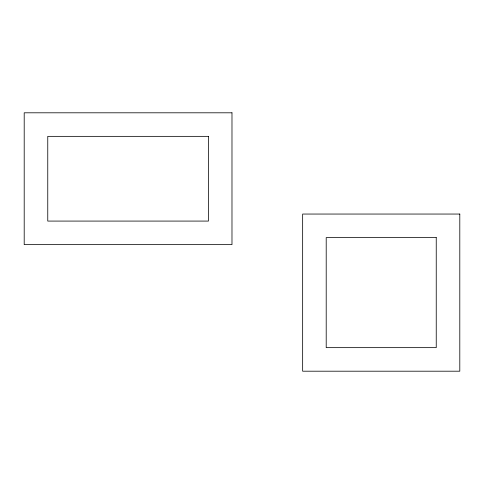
<?xml version="1.0" encoding="UTF-8"?>
<svg xmlns="http://www.w3.org/2000/svg" width="484" height="484" viewBox="0 0 484 484"><rect width="100%" height="100%" fill="white"/><g stroke="black" fill="none" stroke-linecap="round" stroke-linejoin="round"><path stroke-width="0.73" d="M231.981 112.802L24.2 112.802L24.2 244.638L231.981 244.638L231.981 112.802M208.429 136.355L47.759 136.355L47.759 221.079L208.429 221.079L208.429 136.355M459.8 214.049L302.651 214.049L302.651 371.198L459.8 371.198L459.8 214.049M436.241 237.608L326.204 237.608L326.204 347.645L436.241 347.645L436.241 237.608"/></g></svg>
